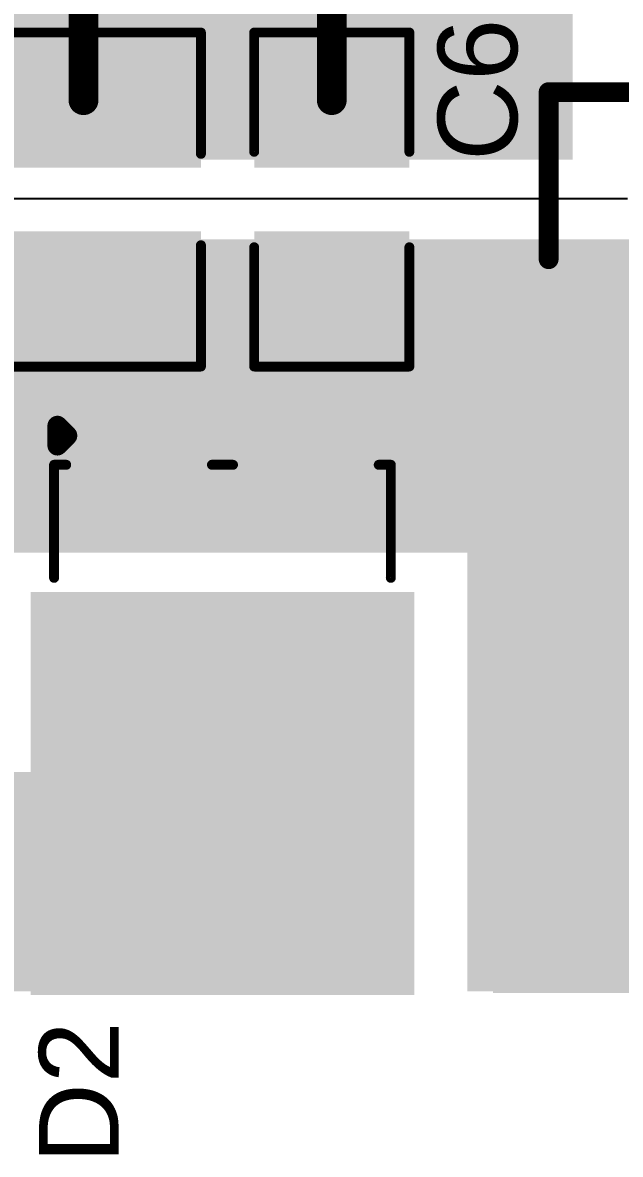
# Model space of a CAD drawing. Header units: inches. Extents: x -5 to 5328, y -4 to 5281.
# Drawn here: x 81.63 to 89.26, y 42.15 to 56.6 of the extents above; entities that cross this region are included whole.
import ezdxf

# ---------------------------------------------------------------- set-up
doc = ezdxf.new("R2010")
doc.units = ezdxf.units.IN
for name, color, linetype in [('Top Layer', 1, 'Continuous'), ('Top Overlay', 2, 'Continuous'), ('Top Paste', 8, 'Continuous'), ('Top Solder', 216, 'Continuous')]:
    doc.layers.add(name, color=color, linetype=linetype)
doc.styles.add('Arial', font='', dxfattribs={"height": 0.2})
doc.styles.get('Arial').set_extended_font_data('Arial')

# ---------------------------------------------------------------- blocks, each defined once
blk = doc.blocks.new('TO_277A_148')
at = {"layer": 'Top Layer'}
for points in [[(-4.525, 2.4), (0.525, 2.4), (0.525, -2.4), (-4.525, -2.4)], [(1.2, 1.765), (2.8, 1.765), (2.8, 0.365), (1.2, 0.365)], [(1.2, -0.365), (2.8, -0.365), (2.8, -1.765), (1.2, -1.765)]]:
    blk.add_hatch(color=1, dxfattribs=at).paths.add_polyline_path(points)
at = {"layer": 'Top Paste'}
for points in [[(-4.525, 2.4), (0.525, 2.4), (0.525, -2.4), (-4.525, -2.4)], [(1.2, 1.765), (2.8, 1.765), (2.8, 0.365), (1.2, 0.365)], [(1.2, -0.365), (2.8, -0.365), (2.8, -1.765), (1.2, -1.765)]]:
    blk.add_hatch(color=8, dxfattribs=at).paths.add_polyline_path(points)
at = {"layer": 'Top Solder'}
for points in [[(-4.575, 2.45), (0.575, 2.45), (0.575, -2.45), (-4.575, -2.45)], [(1.15, 1.815), (2.85, 1.815), (2.85, 0.315), (1.15, 0.315)], [(1.15, -0.315), (2.85, -0.315), (2.85, -1.815), (1.15, -1.815)]]:
    blk.add_hatch(color=216, dxfattribs=at).paths.add_polyline_path(points)
at = {"layer": 'Top Overlay'}
for points in [[(2.2, 2.15, 0.127, 0.127, 0), (0.756, 2.15, 0.127, 0.127, 0)], [(2.2, 2.15, 0.127, 0.127, 0), (2.2, 1.996, 0.127, 0.127, 0)], [(2.445, 2.108, 0.254, 0.254, 0), (2.699, 2.108, 0.254, 0.254, 0)], [(2.445, 2.108, 0.254, 0.254, 0), (2.572, 1.981, 0.254, 0.254, 0)], [(2.699, 2.108, 0.254, 0.254, 0), (2.572, 1.981, 0.254, 0.254, 0)], [(2.2, 0.134, 0.127, 0.127, 0), (2.2, -0.134, 0.127, 0.127, 0)], [(2.2, -1.996, 0.127, 0.127, 0), (2.2, -2.15, 0.127, 0.127, 0)], [(0.756, -2.15, 0.127, 0.127, 0), (2.2, -2.15, 0.127, 0.127, 0)]]:
    blk.add_lwpolyline(points, format="xyseb", dxfattribs=at)
for points in [[(0.724, 2.15, 0.0635, 0.0635, 1), (0.788, 2.15, 0.0635, 0.0635, 1)], [(2.168, 2.15, 0.0635, 0.0635, 1), (2.232, 2.15, 0.0635, 0.0635, 1)], [(2.168, 2.15, 0.0635, 0.0635, 1), (2.232, 2.15, 0.0635, 0.0635, 1)], [(2.382, 2.108, 0.127, 0.127, 1), (2.509, 2.108, 0.127, 0.127, 1)], [(2.382, 2.108, 0.127, 0.127, 1), (2.509, 2.108, 0.127, 0.127, 1)], [(2.636, 2.108, 0.127, 0.127, 1), (2.763, 2.108, 0.127, 0.127, 1)], [(2.636, 2.108, 0.127, 0.127, 1), (2.763, 2.108, 0.127, 0.127, 1)], [(2.168, 1.996, 0.0635, 0.0635, 1), (2.232, 1.996, 0.0635, 0.0635, 1)], [(2.509, 1.981, 0.127, 0.127, 1), (2.636, 1.981, 0.127, 0.127, 1)], [(2.509, 1.981, 0.127, 0.127, 1), (2.636, 1.981, 0.127, 0.127, 1)], [(2.168, 0.134, 0.0635, 0.0635, 1), (2.232, 0.134, 0.0635, 0.0635, 1)], [(2.168, -0.134, 0.0635, 0.0635, 1), (2.232, -0.134, 0.0635, 0.0635, 1)], [(2.168, -1.996, 0.0635, 0.0635, 1), (2.232, -1.996, 0.0635, 0.0635, 1)], [(0.724, -2.15, 0.0635, 0.0635, 1), (0.788, -2.15, 0.0635, 0.0635, 1)], [(2.168, -2.15, 0.0635, 0.0635, 1), (2.232, -2.15, 0.0635, 0.0635, 1)], [(2.168, -2.15, 0.0635, 0.0635, 1), (2.232, -2.15, 0.0635, 0.0635, 1)]]:
    blk.add_lwpolyline(points, format="xyseb", close=True, dxfattribs=at)
blk = doc.blocks.new('D2P____149')
at = {"layer": 'Top Layer'}
blk.add_hatch(color=1, dxfattribs=at).paths.add_polyline_path([(-5.715, 9.78), (5.715, 9.78), (5.715, 0.89), (-5.715, 0.89)])
at = {"layer": 'Top Paste'}
blk.add_hatch(color=8, dxfattribs=at).paths.add_polyline_path([(-5.715, 9.78), (5.715, 9.78), (5.715, 0.89), (-5.715, 0.89)])
at = {"layer": 'Top Solder'}
blk.add_hatch(color=216, dxfattribs=at).paths.add_polyline_path([(-5.817, 9.882), (5.817, 9.882), (5.817, 0.788), (-5.817, 0.788)])
at = {"layer": 'Top Overlay'}
for points in [[(5.105, 0.508, 0.254, 0.254, 0), (5.105, -1.626, 0.254, 0.254, 0)], [(5.105, -1.626, 0.254, 0.254, 0), (-5.207, -1.626, 0.254, 0.254, 0)]]:
    blk.add_lwpolyline(points, format="xyseb", dxfattribs=at)
for points in [[(5.042, 0.508, 0.127, 0.127, 1), (5.169, 0.508, 0.127, 0.127, 1)], [(5.042, -1.626, 0.127, 0.127, 1), (5.169, -1.626, 0.127, 0.127, 1)], [(5.042, -1.626, 0.127, 0.127, 1), (5.169, -1.626, 0.127, 0.127, 1)]]:
    blk.add_lwpolyline(points, format="xyseb", close=True, dxfattribs=at)
blk = doc.blocks.new('C___1206_204')
at = {"layer": 'Top Layer'}
for points in [[(-2.032, 0.889), (-0.508, 0.889), (-0.508, -0.889), (-2.032, -0.889)], [(0.508, 0.889), (2.032, 0.889), (2.032, -0.889), (0.508, -0.889)]]:
    blk.add_hatch(color=1, dxfattribs=at).paths.add_polyline_path(points)
at = {"layer": 'Top Paste'}
for points in [[(-2.032, 0.889), (-0.508, 0.889), (-0.508, -0.889), (-2.032, -0.889)], [(0.508, 0.889), (2.032, 0.889), (2.032, -0.889), (0.508, -0.889)]]:
    blk.add_hatch(color=8, dxfattribs=at).paths.add_polyline_path(points)
at = {"layer": 'Top Solder'}
for points in [[(-2.134, 0.991), (-0.406, 0.991), (-0.406, -0.991), (-2.134, -0.991)], [(0.406, 0.991), (2.134, 0.991), (2.134, -0.991), (0.406, -0.991)]]:
    blk.add_hatch(color=216, dxfattribs=at).paths.add_polyline_path(points)
at = {"layer": 'Top Overlay'}
for points in [[(-2.134, -0.991, 0.127, 0.127, 0), (-2.134, 0.991, 0.127, 0.127, 0)], [(-0.61, 0.991, 0.127, 0.127, 0), (-2.134, 0.991, 0.127, 0.127, 0)], [(2.134, 0.991, 0.127, 0.127, 0), (0.61, 0.991, 0.127, 0.127, 0)], [(2.134, -0.991, 0.127, 0.127, 0), (2.134, 0.991, 0.127, 0.127, 0)], [(-0.61, -0.991, 0.127, 0.127, 0), (-2.134, -0.991, 0.127, 0.127, 0)], [(2.134, -0.991, 0.127, 0.127, 0), (0.61, -0.991, 0.127, 0.127, 0)]]:
    blk.add_lwpolyline(points, format="xyseb", dxfattribs=at)
for points in [[(-2.165, 0.991, 0.0635, 0.0635, 1), (-2.102, 0.991, 0.0635, 0.0635, 1)], [(-2.165, 0.991, 0.0635, 0.0635, 1), (-2.102, 0.991, 0.0635, 0.0635, 1)], [(-0.641, 0.991, 0.0635, 0.0635, 1), (-0.578, 0.991, 0.0635, 0.0635, 1)], [(0.578, 0.991, 0.0635, 0.0635, 1), (0.641, 0.991, 0.0635, 0.0635, 1)], [(2.102, 0.991, 0.0635, 0.0635, 1), (2.165, 0.991, 0.0635, 0.0635, 1)], [(2.102, 0.991, 0.0635, 0.0635, 1), (2.165, 0.991, 0.0635, 0.0635, 1)], [(-2.165, -0.991, 0.0635, 0.0635, 1), (-2.102, -0.991, 0.0635, 0.0635, 1)], [(-2.165, -0.991, 0.0635, 0.0635, 1), (-2.102, -0.991, 0.0635, 0.0635, 1)], [(-0.641, -0.991, 0.0635, 0.0635, 1), (-0.578, -0.991, 0.0635, 0.0635, 1)], [(0.578, -0.991, 0.0635, 0.0635, 1), (0.641, -0.991, 0.0635, 0.0635, 1)], [(2.102, -0.991, 0.0635, 0.0635, 1), (2.165, -0.991, 0.0635, 0.0635, 1)], [(2.102, -0.991, 0.0635, 0.0635, 1), (2.165, -0.991, 0.0635, 0.0635, 1)]]:
    blk.add_lwpolyline(points, format="xyseb", close=True, dxfattribs=at)
blk = doc.blocks.new('C___1210_207')
at = {"layer": 'Top Layer'}
for points in [[(-2.032, 1.397), (-0.508, 1.397), (-0.508, -1.397), (-2.032, -1.397)], [(0.508, 1.397), (2.032, 1.397), (2.032, -1.397), (0.508, -1.397)]]:
    blk.add_hatch(color=1, dxfattribs=at).paths.add_polyline_path(points)
at = {"layer": 'Top Paste'}
for points in [[(-2.032, 1.397), (-0.508, 1.397), (-0.508, -1.397), (-2.032, -1.397)], [(0.508, 1.397), (2.032, 1.397), (2.032, -1.397), (0.508, -1.397)]]:
    blk.add_hatch(color=8, dxfattribs=at).paths.add_polyline_path(points)
at = {"layer": 'Top Solder'}
for points in [[(-2.134, 1.499), (-0.406, 1.499), (-0.406, -1.499), (-2.134, -1.499)], [(0.406, 1.499), (2.134, 1.499), (2.134, -1.499), (0.406, -1.499)]]:
    blk.add_hatch(color=216, dxfattribs=at).paths.add_polyline_path(points)
at = {"layer": 'Top Overlay'}
for points in [[(-0.584, 1.499, 0.127, 0.127, 0), (-2.134, 1.499, 0.127, 0.127, 0)], [(-2.134, -1.499, 0.127, 0.127, 0), (-2.134, 1.499, 0.127, 0.127, 0)], [(2.134, 1.499, 0.127, 0.127, 0), (0.584, 1.499, 0.127, 0.127, 0)], [(2.134, -1.499, 0.127, 0.127, 0), (2.134, 1.499, 0.127, 0.127, 0)], [(-0.584, -1.499, 0.127, 0.127, 0), (-2.134, -1.499, 0.127, 0.127, 0)], [(2.134, -1.499, 0.127, 0.127, 0), (0.584, -1.499, 0.127, 0.127, 0)]]:
    blk.add_lwpolyline(points, format="xyseb", dxfattribs=at)
for points in [[(-2.165, 1.499, 0.0635, 0.0635, 1), (-2.102, 1.499, 0.0635, 0.0635, 1)], [(-2.165, 1.499, 0.0635, 0.0635, 1), (-2.102, 1.499, 0.0635, 0.0635, 1)], [(-0.616, 1.499, 0.0635, 0.0635, 1), (-0.552, 1.499, 0.0635, 0.0635, 1)], [(0.552, 1.499, 0.0635, 0.0635, 1), (0.616, 1.499, 0.0635, 0.0635, 1)], [(2.102, 1.499, 0.0635, 0.0635, 1), (2.165, 1.499, 0.0635, 0.0635, 1)], [(2.102, 1.499, 0.0635, 0.0635, 1), (2.165, 1.499, 0.0635, 0.0635, 1)], [(-2.165, -1.499, 0.0635, 0.0635, 1), (-2.102, -1.499, 0.0635, 0.0635, 1)], [(-2.165, -1.499, 0.0635, 0.0635, 1), (-2.102, -1.499, 0.0635, 0.0635, 1)], [(-0.616, -1.499, 0.0635, 0.0635, 1), (-0.552, -1.499, 0.0635, 0.0635, 1)], [(0.552, -1.499, 0.0635, 0.0635, 1), (0.616, -1.499, 0.0635, 0.0635, 1)], [(2.102, -1.499, 0.0635, 0.0635, 1), (2.165, -1.499, 0.0635, 0.0635, 1)], [(2.102, -1.499, 0.0635, 0.0635, 1), (2.165, -1.499, 0.0635, 0.0635, 1)]]:
    blk.add_lwpolyline(points, format="xyseb", close=True, dxfattribs=at)

msp = doc.modelspace()

# ---------------------------------------------------------------- hatches: boundary and pattern name
at = {"layer": 'Top Layer'}
for points in [[(77.099, 54.852), (88.653, 54.852), (88.653, 58.969), (77.099, 58.969)], [(77.099, 49.833), (99.168, 49.833), (99.168, 53.836), (77.099, 53.836)], [(87.307, 44.23), (99.168, 44.23), (99.168, 53.836), (87.307, 53.836)], [(75.699, 44.23), (86.582, 44.23), (86.582, 47.031), (75.699, 47.031)]]:
    msp.add_hatch(color=1, dxfattribs=at).paths.add_polyline_path(points)

# ---------------------------------------------------------------- linework, layer by layer
msp.add_line((89.355, 54.354), (77.099, 54.354), dxfattribs=at)
for points in [[(82.408, 55.614, 0.381, 0.381, 0), (82.408, 56.812, 0.381, 0.381, 0)], [(85.578, 55.614, 0.381, 0.381, 0), (85.578, 56.812, 0.381, 0.381, 0)]]:
    msp.add_lwpolyline(points, format="xyseb", dxfattribs=at)
for points in [[(82.312, 55.614, 0.191, 0.191, 1), (82.503, 55.614, 0.191, 0.191, 1)], [(85.483, 55.614, 0.191, 0.191, 1), (85.673, 55.614, 0.191, 0.191, 1)]]:
    msp.add_lwpolyline(points, format="xyseb", close=True, dxfattribs=at)

# ---------------------------------------------------------------- block references
for name, p, rotation in [('D2P____149', (93.453, 54.09), 180), ('C___1210_207', (82.408, 54.344), 270), ('C___1206_204', (85.578, 54.344), 270), ('TO_277A_148', (84.182, 48.755), 90)]:
    msp.add_blockref(name, p, dxfattribs=dict(rotation=rotation))

# ---------------------------------------------------------------- texts
at = {"layer": 'Top Overlay', "style": 'Arial'}
for s, p in [('C6', (87.947, 54.838)), ('D2', (82.855, 42.029))]:
    msp.add_text(s, height=1.016, rotation=90, dxfattribs=at).set_placement(p)

doc.saveas('drawing.dxf')
